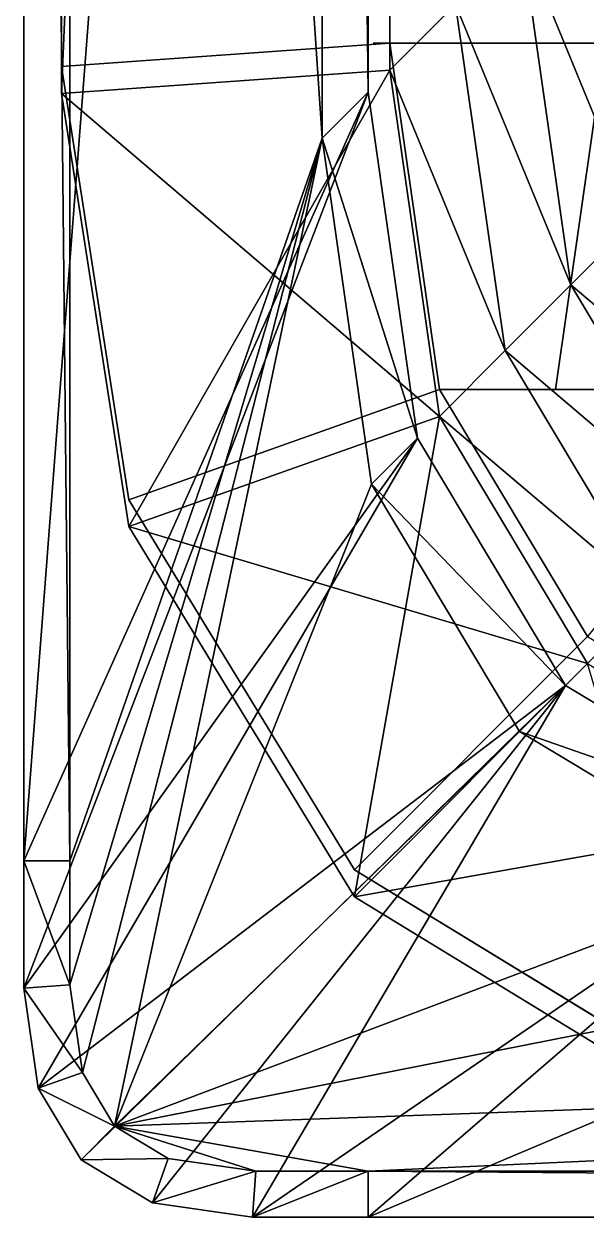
# Model space of a CAD drawing. Extents: x 0 to 153, y -230 to 0.
# Drawn here: x 0 to 12.83, y -229.73 to -202.53 of the extents above; entities that cross this region are included whole.
import ezdxf

# ---------------------------------------------------------------- set-up
doc = ezdxf.new("R2010")
doc.units = 0
doc.layers.add('LIXEIRA', color=141, linetype='CONTINUOUS')

msp = doc.modelspace()

# ---------------------------------------------------------------- linework, layer by layer
at = {"layer": 'LIXEIRA', "linetype": 'CONTINUOUS'}
for p, q in [((8.355, -202.97, 220), (8.513, -24.168, 220)), ((0.858, -203.502, 220), (0.858, -24.736, 220)), ((0.858, -203.502, 225.665), (0.858, -24.736, 225.665)), ((8.355, -202.97, 225.665), (8.355, -25.269, 225.665)), ((0.858, -203.502, 220), (8.355, -202.97, 220)), ((0.858, -203.502, 225.665), (8.355, -202.97, 225.665)), ((13.265, -202.97, 225.67), (7.975, -202.97, 225.67)), ((9.483, -210.861, 220), (8.355, -202.97, 220)), ((9.483, -210.861, 225.665), (8.355, -202.97, 225.665)), ((8.355, -202.97, 225.665), (8.355, -202.97, 220)), ((2.4, -213.376, 220), (0.858, -203.502, 220)), ((0.858, -203.502, 220), (0.858, -203.502, 225.665)), ((0.858, -203.502, 225.665), (2.4, -213.376, 225.665)), ((9.483, -210.861, 225.665), (2.4, -213.376, 225.665)), ((2.4, -213.376, 220), (9.483, -210.861, 220)), ((12.865, -216.498, 220), (9.483, -210.861, 220)), ((12.865, -216.498, 225.665), (9.483, -210.861, 225.665)), ((9.483, -210.861, 220), (9.483, -210.861, 225.665)), ((12.137, -210.861, 225.67), (9.493, -210.861, 225.67)), ((12.137, -210.861, 220), (12.137, -210.861, 225.67)), ((12.137, -210.861, 225.67), (69.991, -210.861, 225.67)), ((2.4, -213.376, 225.665), (7.55, -221.813, 225.665)), ((7.55, -221.813, 220), (2.4, -213.376, 220)), ((2.4, -213.376, 220), (2.4, -213.376, 225.665)), ((7.55, -221.813, 220), (12.865, -216.498, 220)), ((7.55, -221.813, 225.665), (12.865, -216.498, 225.665)), ((15.987, -226.964, 225.665), (7.55, -221.813, 225.665)), ((7.55, -221.813, 225.665), (7.55, -221.813, 220)), ((15.987, -226.964, 220), (7.55, -221.813, 220))]:
    msp.add_line(p, q, dxfattribs=at)
at = {"layer": 'LIXEIRA', "linetype": 'CONTINUOUS', "extrusion": (0, -1, 3e-16)}
for p, q in [((8.355, -202.97, 220), (13.265, -202.97, 220)), ((9.483, -210.861, 220), (12.137, -210.861, 220)), ((12.137, -210.861, 220), (17.397, -210.861, 220))]:
    msp.add_line(p, q, dxfattribs=at)
at = {"layer": 'LIXEIRA', "linetype": 'CONTINUOUS'}
for points in [[(8.355, -202.97, 225.665), (0.858, -203.502, 225.665), (0.858, -24.736, 225.665), (8.355, -25.269, 225.665)], [(0.858, -203.502, 220), (0.858, -24.736, 220), (0.858, -24.736, 225.665), (0.858, -203.502, 225.665)], [(144.645, -167.569, 220.005), (144.645, -202.97, 220.005), (8.355, -202.97, 220), (8.263, -167.569, 220.005)], [(144.645, -167.569, 225.67), (144.645, -202.97, 225.67), (8.355, -202.97, 225.665), (8.263, -167.569, 225.67)], [(8.355, -202.97, 220), (9.483, -210.861, 220.005), (2.4, -213.376, 220), (0.858, -203.502, 220)], [(8.355, -202.97, 225.665), (9.483, -210.861, 225.67), (2.4, -213.376, 225.665), (0.858, -203.502, 225.665)], [(8.355, -202.97, 220), (13.265, -202.97, 220.005), (12.137, -210.861, 220.005), (9.483, -210.861, 220)], [(8.355, -202.97, 225.665), (13.265, -202.97, 225.67), (12.137, -210.861, 225.67), (9.483, -210.861, 225.665)], [(18.525, -202.97, 220.005), (17.397, -210.861, 220.005), (12.137, -210.861, 220.005), (13.265, -202.97, 220.005)], [(18.525, -202.97, 225.67), (17.397, -210.861, 225.67), (12.137, -210.861, 225.67), (13.265, -202.97, 225.67)], [(2.4, -213.376, 220), (0.858, -203.502, 220), (0.858, -203.502, 225.665), (2.4, -213.376, 225.665)], [(9.483, -210.861, 220), (12.865, -216.498, 220), (7.55, -221.813, 220), (2.4, -213.376, 220)], [(9.483, -210.861, 225.665), (12.865, -216.498, 225.665), (7.55, -221.813, 225.665), (2.4, -213.376, 225.665)], [(9.483, -210.861, 220), (17.397, -210.861, 220.005), (12.865, -216.498, 220), (9.483, -210.861, 220)], [(9.483, -210.861, 225.665), (17.397, -210.861, 225.67), (12.865, -216.498, 225.665), (9.483, -210.861, 225.665)], [(7.55, -221.813, 220), (2.4, -213.376, 220), (2.4, -213.376, 225.665), (7.55, -221.813, 225.665)], [(12.865, -216.498, 220), (18.502, -219.88, 220), (15.987, -226.964, 220), (7.55, -221.813, 220)], [(12.865, -216.498, 225.665), (18.502, -219.88, 225.665), (15.987, -226.964, 225.665), (7.55, -221.813, 225.665)], [(15.987, -226.964, 220), (7.55, -221.813, 220), (7.55, -221.813, 225.665), (15.987, -226.964, 225.665)]]:
    msp.add_3dface(points, dxfattribs=at)
at = {"layer": 'LIXEIRA'}
for points in [[(0.858, -204.116, 203.823), (0.858, -204.116, 209.488), (0.858, -25.35, 209.488), (0.858, -204.116, 203.823)], [(0.858, -25.35, 209.488), (0.858, -25.35, 203.823), (0.858, -204.116, 203.823), (0.858, -25.35, 209.488)], [(0.858, -204.116, 203.823), (0.858, -25.35, 203.823), (8.355, -25.883, 203.823), (0.858, -204.116, 203.823)], [(8.355, -25.883, 209.488), (0.858, -25.35, 209.488), (0.858, -204.116, 209.488), (8.355, -25.883, 209.488)], [(8.355, -25.883, 203.823), (8.355, -203.583, 203.823), (0.858, -204.116, 203.823), (8.355, -25.883, 203.823)], [(0.858, -204.116, 209.488), (8.355, -203.583, 209.488), (8.355, -25.883, 209.488), (0.858, -204.116, 209.488)], [(8.355, -203.583, 101.338), (9.855, -202.083, 100.43), (8.355, -25.883, 101.338), (8.355, -203.583, 101.338)], [(8.355, -25.883, 101.338), (8.355, -25.883, 220.431), (8.355, -203.583, 101.338), (8.355, -25.883, 101.338)], [(8.355, -203.583, 220.431), (8.355, -203.583, 101.338), (8.355, -25.883, 220.431), (8.355, -203.583, 220.431)], [(8.355, -203.583, 101.338), (8.355, -25.883, 101.338), (9.855, -202.083, 100.43), (8.355, -203.583, 101.338)], [(8.355, -25.883, 101.338), (8.355, -203.583, 101.338), (8.355, -25.883, 220.431), (8.355, -25.883, 101.338)], [(8.355, -203.583, 220.431), (8.355, -25.883, 220.431), (8.355, -203.583, 101.338), (8.355, -203.583, 220.431)], [(0, -221.611, 215.281), (0, -117.766, 217.641), (0, -117.186, 215.281), (0, -221.611, 215.281)], [(0, -221.611, 215.281), (0, -117.186, 215.281), (0, -117.766, 212.922), (0, -221.611, 215.281)], [(7.855, -117.766, 212.435), (7.855, -117.186, 214.957), (7.855, -204.083, 212.435), (7.855, -117.766, 212.435)], [(7.855, -204.083, 214.957), (7.855, -204.083, 212.435), (7.855, -117.186, 214.957), (7.855, -204.083, 214.957)], [(7.855, -117.186, 214.957), (7.855, -117.766, 217.478), (7.855, -204.083, 214.957), (7.855, -117.186, 214.957)], [(0, -117.766, 212.922), (0, -119.373, 210.562), (0, -221.611, 215.281), (0, -117.766, 212.922)], [(0, -221.611, 215.281), (0, -221.611, 220), (0, -117.766, 217.641), (0, -221.611, 215.281)], [(0, -119.373, 220), (0, -117.766, 217.641), (0, -221.611, 220), (0, -119.373, 220)], [(7.855, -117.766, 217.478), (7.855, -119.373, 220), (7.855, -204.083, 217.478), (7.855, -117.766, 217.478)], [(7.855, -204.083, 217.478), (7.855, -204.083, 214.957), (7.855, -117.766, 217.478), (7.855, -204.083, 217.478)], [(7.855, -204.083, 212.435), (7.855, -204.083, 209.914), (7.855, -117.766, 212.435), (7.855, -204.083, 212.435)], [(7.855, -119.373, 209.914), (7.855, -117.766, 212.435), (7.855, -204.083, 209.914), (7.855, -119.373, 209.914)], [(1.05, -119.432, 220), (0, -119.373, 220), (1.05, -221.611, 220), (1.05, -119.432, 220)], [(0, -221.611, 220), (1.05, -221.611, 220), (0, -119.373, 220), (0, -221.611, 220)], [(7.855, -204.083, 209.914), (0, -221.611, 210.562), (7.855, -119.373, 209.914), (7.855, -204.083, 209.914)], [(0, -119.373, 210.562), (7.855, -119.373, 209.914), (0, -221.611, 210.562), (0, -119.373, 210.562)], [(0, -221.611, 210.562), (0, -221.611, 215.281), (0, -119.373, 210.562), (0, -221.611, 210.562)], [(6.806, -119.432, 219.609), (1.05, -119.432, 219.609), (6.806, -205.133, 219.609), (6.806, -119.432, 219.609)], [(1.05, -119.432, 219.609), (1.05, -221.611, 219.609), (6.806, -205.133, 219.609), (1.05, -119.432, 219.609)], [(1.05, -119.432, 219.609), (1.05, -119.432, 220), (1.05, -221.611, 219.609), (1.05, -119.432, 219.609)], [(1.05, -221.611, 220), (1.05, -221.611, 219.609), (1.05, -119.432, 220), (1.05, -221.611, 220)], [(7.855, -119.373, 220), (6.806, -119.432, 220), (7.855, -204.083, 220), (7.855, -119.373, 220)], [(6.806, -205.133, 220), (7.855, -204.083, 220), (6.806, -119.432, 220), (6.806, -205.133, 220)], [(6.806, -205.133, 219.609), (6.806, -205.133, 220), (6.806, -119.432, 219.609), (6.806, -205.133, 219.609)], [(6.806, -119.432, 220), (6.806, -119.432, 219.609), (6.806, -205.133, 220), (6.806, -119.432, 220)], [(7.855, -204.083, 220), (7.855, -204.083, 217.478), (7.855, -119.373, 220), (7.855, -204.083, 220)], [(12.855, -199.083, 59.916), (11.355, -200.583, 60.823), (13.983, -206.975, 59.916), (12.855, -199.083, 59.916)], [(12.855, -199.083, 59.916), (13.983, -206.975, 59.916), (11.355, -200.583, 60.823), (12.855, -199.083, 59.916)], [(11.355, -200.583, 80.173), (9.855, -202.083, 81.08), (12.483, -208.475, 80.173), (11.355, -200.583, 80.173)], [(11.355, -200.583, 80.173), (12.483, -208.475, 80.173), (9.855, -202.083, 81.08), (11.355, -200.583, 80.173)], [(12.483, -208.475, 80.173), (12.483, -208.475, 60.823), (11.355, -200.583, 80.173), (12.483, -208.475, 80.173)], [(11.355, -200.583, 60.823), (11.355, -200.583, 80.173), (12.483, -208.475, 60.823), (11.355, -200.583, 60.823)], [(12.483, -208.475, 60.823), (13.983, -206.975, 59.916), (11.355, -200.583, 60.823), (12.483, -208.475, 60.823)], [(12.483, -208.475, 80.173), (11.355, -200.583, 80.173), (12.483, -208.475, 60.823), (12.483, -208.475, 80.173)], [(11.355, -200.583, 60.823), (12.483, -208.475, 60.823), (11.355, -200.583, 80.173), (11.355, -200.583, 60.823)], [(12.483, -208.475, 60.823), (11.355, -200.583, 60.823), (13.983, -206.975, 59.916), (12.483, -208.475, 60.823)], [(9.855, -202.083, 100.43), (8.355, -203.583, 101.338), (10.983, -209.975, 100.43), (9.855, -202.083, 100.43)], [(9.855, -202.083, 100.43), (10.983, -209.975, 100.43), (8.355, -203.583, 101.338), (9.855, -202.083, 100.43)], [(10.983, -209.975, 100.43), (10.983, -209.975, 81.08), (9.855, -202.083, 100.43), (10.983, -209.975, 100.43)], [(9.855, -202.083, 81.08), (9.855, -202.083, 100.43), (10.983, -209.975, 81.08), (9.855, -202.083, 81.08)], [(10.983, -209.975, 81.08), (12.483, -208.475, 80.173), (9.855, -202.083, 81.08), (10.983, -209.975, 81.08)], [(10.983, -209.975, 100.43), (9.855, -202.083, 100.43), (10.983, -209.975, 81.08), (10.983, -209.975, 100.43)], [(9.855, -202.083, 81.08), (10.983, -209.975, 81.08), (9.855, -202.083, 100.43), (9.855, -202.083, 81.08)], [(10.983, -209.975, 81.08), (9.855, -202.083, 81.08), (12.483, -208.475, 80.173), (10.983, -209.975, 81.08)], [(8.355, -203.583, 209.488), (0.858, -204.116, 209.488), (2.4, -213.99, 209.488), (8.355, -203.583, 209.488)], [(0.858, -204.116, 203.823), (8.355, -203.583, 203.823), (9.483, -211.475, 203.823), (0.858, -204.116, 203.823)], [(2.4, -213.99, 209.488), (9.483, -211.475, 209.488), (8.355, -203.583, 209.488), (2.4, -213.99, 209.488)], [(9.483, -211.475, 101.338), (10.983, -209.975, 100.43), (8.355, -203.583, 101.338), (9.483, -211.475, 101.338)], [(9.483, -211.475, 220.431), (9.483, -211.475, 101.338), (8.355, -203.583, 220.431), (9.483, -211.475, 220.431)], [(8.355, -203.583, 101.338), (8.355, -203.583, 220.431), (9.483, -211.475, 101.338), (8.355, -203.583, 101.338)], [(9.483, -211.475, 101.338), (8.355, -203.583, 101.338), (10.983, -209.975, 100.43), (9.483, -211.475, 101.338)], [(9.483, -211.475, 220.431), (8.355, -203.583, 220.431), (9.483, -211.475, 101.338), (9.483, -211.475, 220.431)], [(8.355, -203.583, 101.338), (9.483, -211.475, 101.338), (8.355, -203.583, 220.431), (8.355, -203.583, 101.338)], [(8.983, -211.975, 209.914), (0, -224.511, 210.562), (7.855, -204.083, 209.914), (8.983, -211.975, 209.914)], [(0, -221.611, 210.562), (7.855, -204.083, 209.914), (0, -224.511, 210.562), (0, -221.611, 210.562)], [(2.4, -213.99, 209.488), (0.858, -204.116, 209.488), (0.858, -204.116, 203.823), (2.4, -213.99, 209.488)], [(0.858, -204.116, 203.823), (2.4, -213.99, 203.823), (2.4, -213.99, 209.488), (0.858, -204.116, 203.823)], [(9.483, -211.475, 203.823), (2.4, -213.99, 203.823), (0.858, -204.116, 203.823), (9.483, -211.475, 203.823)], [(7.855, -204.083, 220), (6.806, -205.133, 220), (8.983, -211.975, 220), (7.855, -204.083, 220)], [(8.983, -211.975, 217.478), (8.983, -211.975, 214.957), (7.855, -204.083, 217.478), (8.983, -211.975, 217.478)], [(7.855, -204.083, 214.957), (7.855, -204.083, 217.478), (8.983, -211.975, 214.957), (7.855, -204.083, 214.957)], [(8.983, -211.975, 212.435), (8.983, -211.975, 209.914), (7.855, -204.083, 212.435), (8.983, -211.975, 212.435)], [(7.855, -204.083, 209.914), (7.855, -204.083, 212.435), (8.983, -211.975, 209.914), (7.855, -204.083, 209.914)], [(8.983, -211.975, 214.957), (8.983, -211.975, 212.435), (7.855, -204.083, 214.957), (8.983, -211.975, 214.957)], [(7.855, -204.083, 212.435), (7.855, -204.083, 214.957), (8.983, -211.975, 212.435), (7.855, -204.083, 212.435)], [(7.855, -204.083, 217.478), (7.855, -204.083, 220), (8.983, -211.975, 217.478), (7.855, -204.083, 217.478)], [(8.983, -211.975, 220), (8.983, -211.975, 217.478), (7.855, -204.083, 220), (8.983, -211.975, 220)], [(1.05, -221.611, 219.609), (1.05, -224.436, 219.609), (6.806, -205.133, 219.609), (1.05, -221.611, 219.609)], [(1.05, -224.436, 219.609), (1.336, -226.437, 219.609), (6.806, -205.133, 219.609), (1.05, -224.436, 219.609)], [(1.336, -226.437, 219.609), (2.071, -227.662, 219.609), (6.806, -205.133, 219.609), (1.336, -226.437, 219.609)], [(2.071, -227.662, 219.609), (7.933, -213.025, 219.609), (6.806, -205.133, 219.609), (2.071, -227.662, 219.609)], [(7.933, -213.025, 220), (8.983, -211.975, 220), (6.806, -205.133, 220), (7.933, -213.025, 220)], [(7.933, -213.025, 219.609), (7.933, -213.025, 220), (6.806, -205.133, 219.609), (7.933, -213.025, 219.609)], [(6.806, -205.133, 220), (6.806, -205.133, 219.609), (7.933, -213.025, 220), (6.806, -205.133, 220)], [(13.983, -206.975, 59.916), (12.483, -208.475, 60.823), (17.365, -212.612, 59.916), (13.983, -206.975, 59.916)], [(13.983, -206.975, 59.916), (17.365, -212.612, 59.916), (12.483, -208.475, 60.823), (13.983, -206.975, 59.916)], [(12.483, -208.475, 80.173), (10.983, -209.975, 81.08), (15.865, -214.112, 80.173), (12.483, -208.475, 80.173)], [(12.483, -208.475, 80.173), (15.865, -214.112, 80.173), (10.983, -209.975, 81.08), (12.483, -208.475, 80.173)], [(15.865, -214.112, 80.173), (15.865, -214.112, 60.823), (12.483, -208.475, 80.173), (15.865, -214.112, 80.173)], [(12.483, -208.475, 60.823), (12.483, -208.475, 80.173), (15.865, -214.112, 60.823), (12.483, -208.475, 60.823)], [(15.865, -214.112, 60.823), (17.365, -212.612, 59.916), (12.483, -208.475, 60.823), (15.865, -214.112, 60.823)], [(15.865, -214.112, 80.173), (12.483, -208.475, 80.173), (15.865, -214.112, 60.823), (15.865, -214.112, 80.173)], [(12.483, -208.475, 60.823), (15.865, -214.112, 60.823), (12.483, -208.475, 80.173), (12.483, -208.475, 60.823)], [(15.865, -214.112, 60.823), (12.483, -208.475, 60.823), (17.365, -212.612, 59.916), (15.865, -214.112, 60.823)], [(10.983, -209.975, 100.43), (9.483, -211.475, 101.338), (14.365, -215.612, 100.43), (10.983, -209.975, 100.43)], [(10.983, -209.975, 100.43), (14.365, -215.612, 100.43), (9.483, -211.475, 101.338), (10.983, -209.975, 100.43)], [(14.365, -215.612, 100.43), (14.365, -215.612, 81.08), (10.983, -209.975, 100.43), (14.365, -215.612, 100.43)], [(10.983, -209.975, 81.08), (10.983, -209.975, 100.43), (14.365, -215.612, 81.08), (10.983, -209.975, 81.08)], [(14.365, -215.612, 81.08), (15.865, -214.112, 80.173), (10.983, -209.975, 81.08), (14.365, -215.612, 81.08)], [(14.365, -215.612, 100.43), (10.983, -209.975, 100.43), (14.365, -215.612, 81.08), (14.365, -215.612, 100.43)], [(10.983, -209.975, 81.08), (14.365, -215.612, 81.08), (10.983, -209.975, 100.43), (10.983, -209.975, 81.08)], [(14.365, -215.612, 81.08), (10.983, -209.975, 81.08), (15.865, -214.112, 80.173), (14.365, -215.612, 81.08)], [(9.483, -211.475, 209.488), (2.4, -213.99, 209.488), (7.55, -222.427, 209.488), (9.483, -211.475, 209.488)], [(2.4, -213.99, 203.823), (9.483, -211.475, 203.823), (12.865, -217.112, 203.823), (2.4, -213.99, 203.823)], [(7.55, -222.427, 209.488), (12.865, -217.112, 209.488), (9.483, -211.475, 209.488), (7.55, -222.427, 209.488)], [(12.865, -217.112, 101.338), (14.365, -215.612, 100.43), (9.483, -211.475, 101.338), (12.865, -217.112, 101.338)], [(12.865, -217.112, 220.431), (12.865, -217.112, 101.338), (9.483, -211.475, 220.431), (12.865, -217.112, 220.431)], [(9.483, -211.475, 101.338), (9.483, -211.475, 220.431), (12.865, -217.112, 101.338), (9.483, -211.475, 101.338)], [(12.865, -217.112, 101.338), (9.483, -211.475, 101.338), (14.365, -215.612, 100.43), (12.865, -217.112, 101.338)], [(12.865, -217.112, 220.431), (9.483, -211.475, 220.431), (12.865, -217.112, 101.338), (12.865, -217.112, 220.431)], [(9.483, -211.475, 101.338), (12.865, -217.112, 101.338), (9.483, -211.475, 220.431), (9.483, -211.475, 101.338)], [(0, -224.511, 210.562), (8.983, -211.975, 209.914), (0.326, -226.795, 210.562), (0, -224.511, 210.562)], [(12.365, -217.612, 209.914), (0.326, -226.795, 210.562), (8.983, -211.975, 209.914), (12.365, -217.612, 209.914)], [(8.983, -211.975, 220), (7.933, -213.025, 220), (12.365, -217.612, 220), (8.983, -211.975, 220)], [(12.365, -217.612, 217.478), (12.365, -217.612, 214.957), (8.983, -211.975, 217.478), (12.365, -217.612, 217.478)], [(8.983, -211.975, 214.957), (8.983, -211.975, 217.478), (12.365, -217.612, 214.957), (8.983, -211.975, 214.957)], [(12.365, -217.612, 212.435), (12.365, -217.612, 209.914), (8.983, -211.975, 212.435), (12.365, -217.612, 212.435)], [(8.983, -211.975, 209.914), (8.983, -211.975, 212.435), (12.365, -217.612, 209.914), (8.983, -211.975, 209.914)], [(12.365, -217.612, 214.957), (12.365, -217.612, 212.435), (8.983, -211.975, 214.957), (12.365, -217.612, 214.957)], [(8.983, -211.975, 212.435), (8.983, -211.975, 214.957), (12.365, -217.612, 212.435), (8.983, -211.975, 212.435)], [(8.983, -211.975, 217.478), (8.983, -211.975, 220), (12.365, -217.612, 217.478), (8.983, -211.975, 217.478)], [(12.365, -217.612, 220), (12.365, -217.612, 217.478), (8.983, -211.975, 220), (12.365, -217.612, 220)], [(2.071, -227.662, 219.609), (11.315, -218.662, 219.609), (7.933, -213.025, 219.609), (2.071, -227.662, 219.609)], [(11.315, -218.662, 220), (12.365, -217.612, 220), (7.933, -213.025, 220), (11.315, -218.662, 220)], [(11.315, -218.662, 219.609), (11.315, -218.662, 220), (7.933, -213.025, 219.609), (11.315, -218.662, 219.609)], [(7.933, -213.025, 220), (7.933, -213.025, 219.609), (11.315, -218.662, 220), (7.933, -213.025, 220)], [(7.55, -222.427, 209.488), (2.4, -213.99, 209.488), (2.4, -213.99, 203.823), (7.55, -222.427, 209.488)], [(2.4, -213.99, 203.823), (7.55, -222.427, 203.823), (7.55, -222.427, 209.488), (2.4, -213.99, 203.823)], [(12.865, -217.112, 203.823), (7.55, -222.427, 203.823), (2.4, -213.99, 203.823), (12.865, -217.112, 203.823)], [(12.865, -217.112, 209.488), (7.55, -222.427, 209.488), (15.987, -227.577, 209.488), (12.865, -217.112, 209.488)], [(7.55, -222.427, 203.823), (12.865, -217.112, 203.823), (18.502, -220.494, 203.823), (7.55, -222.427, 203.823)], [(12.365, -217.612, 209.914), (1.306, -228.427, 210.562), (0.326, -226.795, 210.562), (12.365, -217.612, 209.914)], [(12.365, -217.612, 209.914), (2.938, -229.406, 210.562), (1.306, -228.427, 210.562), (12.365, -217.612, 209.914)], [(2.938, -229.406, 210.562), (12.365, -217.612, 209.914), (5.222, -229.733, 210.562), (2.938, -229.406, 210.562)], [(18.002, -220.994, 209.914), (5.222, -229.733, 210.562), (12.365, -217.612, 209.914), (18.002, -220.994, 209.914)], [(12.365, -217.612, 220), (11.315, -218.662, 220), (18.002, -220.994, 220), (12.365, -217.612, 220)], [(18.002, -220.994, 217.478), (18.002, -220.994, 214.957), (12.365, -217.612, 217.478), (18.002, -220.994, 217.478)], [(12.365, -217.612, 214.957), (12.365, -217.612, 217.478), (18.002, -220.994, 214.957), (12.365, -217.612, 214.957)], [(18.002, -220.994, 212.435), (18.002, -220.994, 209.914), (12.365, -217.612, 212.435), (18.002, -220.994, 212.435)], [(12.365, -217.612, 209.914), (12.365, -217.612, 212.435), (18.002, -220.994, 209.914), (12.365, -217.612, 209.914)], [(18.002, -220.994, 214.957), (18.002, -220.994, 212.435), (12.365, -217.612, 214.957), (18.002, -220.994, 214.957)], [(12.365, -217.612, 212.435), (12.365, -217.612, 214.957), (18.002, -220.994, 212.435), (12.365, -217.612, 212.435)], [(12.365, -217.612, 217.478), (12.365, -217.612, 220), (18.002, -220.994, 217.478), (12.365, -217.612, 217.478)], [(18.002, -220.994, 220), (18.002, -220.994, 217.478), (12.365, -217.612, 220), (18.002, -220.994, 220)], [(2.071, -227.662, 219.609), (16.952, -222.044, 219.609), (11.315, -218.662, 219.609), (2.071, -227.662, 219.609)], [(16.952, -222.044, 220), (18.002, -220.994, 220), (11.315, -218.662, 220), (16.952, -222.044, 220)], [(16.952, -222.044, 219.609), (16.952, -222.044, 220), (11.315, -218.662, 219.609), (16.952, -222.044, 219.609)], [(11.315, -218.662, 220), (11.315, -218.662, 219.609), (16.952, -222.044, 220), (11.315, -218.662, 220)], [(18.502, -220.494, 203.823), (15.987, -227.577, 203.823), (7.55, -222.427, 203.823), (18.502, -220.494, 203.823)], [(5.222, -229.733, 210.562), (18.002, -220.994, 209.914), (7.855, -229.733, 210.562), (5.222, -229.733, 210.562)], [(25.894, -222.122, 209.914), (7.855, -229.733, 210.562), (18.002, -220.994, 209.914), (25.894, -222.122, 209.914)], [(1.05, -221.611, 220), (0, -221.611, 220), (1.05, -224.436, 220), (1.05, -221.611, 220)], [(0, -224.511, 220), (1.05, -224.436, 220), (0, -221.611, 220), (0, -224.511, 220)], [(0, -221.611, 215.281), (0, -221.611, 210.562), (0, -224.511, 215.281), (0, -221.611, 215.281)], [(0, -224.511, 210.562), (0, -224.511, 215.281), (0, -221.611, 210.562), (0, -224.511, 210.562)], [(0, -224.511, 215.281), (0, -224.511, 220), (0, -221.611, 215.281), (0, -224.511, 215.281)], [(0, -221.611, 220), (0, -221.611, 215.281), (0, -224.511, 220), (0, -221.611, 220)], [(1.05, -221.611, 219.609), (1.05, -221.611, 220), (1.05, -224.436, 219.609), (1.05, -221.611, 219.609)], [(1.05, -224.436, 220), (1.05, -224.436, 219.609), (1.05, -221.611, 220), (1.05, -224.436, 220)], [(2.071, -227.662, 219.609), (24.844, -223.171, 219.609), (16.952, -222.044, 219.609), (2.071, -227.662, 219.609)], [(7.855, -229.733, 210.562), (25.894, -222.122, 209.914), (145.145, -229.733, 210.562), (7.855, -229.733, 210.562)], [(15.987, -227.577, 209.488), (7.55, -222.427, 209.488), (7.55, -222.427, 203.823), (15.987, -227.577, 209.488)], [(7.55, -222.427, 203.823), (15.987, -227.577, 203.823), (15.987, -227.577, 209.488), (7.55, -222.427, 203.823)], [(7.855, -228.683, 219.609), (128.156, -223.171, 219.609), (2.071, -227.662, 219.609), (7.855, -228.683, 219.609)], [(128.156, -223.171, 219.609), (24.844, -223.171, 219.609), (2.071, -227.662, 219.609), (128.156, -223.171, 219.609)], [(145.145, -228.683, 219.609), (128.156, -223.171, 219.609), (7.855, -228.683, 219.609), (145.145, -228.683, 219.609)], [(1.05, -224.436, 220), (0, -224.511, 220), (1.336, -226.437, 220), (1.05, -224.436, 220)], [(1.05, -224.436, 219.609), (1.05, -224.436, 220), (1.336, -226.437, 219.609), (1.05, -224.436, 219.609)], [(1.336, -226.437, 220), (1.336, -226.437, 219.609), (1.05, -224.436, 220), (1.336, -226.437, 220)], [(0.326, -226.795, 220), (1.336, -226.437, 220), (0, -224.511, 220), (0.326, -226.795, 220)], [(0, -224.511, 215.281), (0, -224.511, 210.562), (0.326, -226.795, 215.281), (0, -224.511, 215.281)], [(0.326, -226.795, 210.562), (0.326, -226.795, 215.281), (0, -224.511, 210.562), (0.326, -226.795, 210.562)], [(0.326, -226.795, 215.281), (0.326, -226.795, 220), (0, -224.511, 215.281), (0.326, -226.795, 215.281)], [(0, -224.511, 220), (0, -224.511, 215.281), (0.326, -226.795, 220), (0, -224.511, 220)], [(1.336, -226.437, 220), (0.326, -226.795, 220), (2.071, -227.662, 220), (1.336, -226.437, 220)], [(1.336, -226.437, 219.609), (1.336, -226.437, 220), (2.071, -227.662, 219.609), (1.336, -226.437, 219.609)], [(2.071, -227.662, 220), (2.071, -227.662, 219.609), (1.336, -226.437, 220), (2.071, -227.662, 220)], [(1.306, -228.427, 220), (2.071, -227.662, 220), (0.326, -226.795, 220), (1.306, -228.427, 220)], [(0.326, -226.795, 215.281), (0.326, -226.795, 210.562), (1.306, -228.427, 215.281), (0.326, -226.795, 215.281)], [(1.306, -228.427, 210.562), (1.306, -228.427, 215.281), (0.326, -226.795, 210.562), (1.306, -228.427, 210.562)], [(1.306, -228.427, 215.281), (1.306, -228.427, 220), (0.326, -226.795, 215.281), (1.306, -228.427, 215.281)], [(0.326, -226.795, 220), (0.326, -226.795, 215.281), (1.306, -228.427, 220), (0.326, -226.795, 220)], [(2.071, -227.662, 220), (1.306, -228.427, 220), (3.296, -228.397, 220), (2.071, -227.662, 220)], [(3.296, -228.397, 219.609), (5.297, -228.683, 219.609), (2.071, -227.662, 219.609), (3.296, -228.397, 219.609)], [(5.297, -228.683, 219.609), (7.855, -228.683, 219.609), (2.071, -227.662, 219.609), (5.297, -228.683, 219.609)], [(2.071, -227.662, 219.609), (2.071, -227.662, 220), (3.296, -228.397, 219.609), (2.071, -227.662, 219.609)], [(3.296, -228.397, 220), (3.296, -228.397, 219.609), (2.071, -227.662, 220), (3.296, -228.397, 220)], [(2.938, -229.406, 220), (3.296, -228.397, 220), (1.306, -228.427, 220), (2.938, -229.406, 220)], [(1.306, -228.427, 215.281), (1.306, -228.427, 210.562), (2.938, -229.406, 215.281), (1.306, -228.427, 215.281)], [(2.938, -229.406, 210.562), (2.938, -229.406, 215.281), (1.306, -228.427, 210.562), (2.938, -229.406, 210.562)], [(2.938, -229.406, 215.281), (2.938, -229.406, 220), (1.306, -228.427, 215.281), (2.938, -229.406, 215.281)], [(1.306, -228.427, 220), (1.306, -228.427, 215.281), (2.938, -229.406, 220), (1.306, -228.427, 220)], [(3.296, -228.397, 220), (2.938, -229.406, 220), (5.297, -228.683, 220), (3.296, -228.397, 220)], [(3.296, -228.397, 219.609), (3.296, -228.397, 220), (5.297, -228.683, 219.609), (3.296, -228.397, 219.609)], [(5.297, -228.683, 220), (5.297, -228.683, 219.609), (3.296, -228.397, 220), (5.297, -228.683, 220)], [(5.222, -229.733, 220), (5.297, -228.683, 220), (2.938, -229.406, 220), (5.222, -229.733, 220)], [(5.297, -228.683, 220), (5.222, -229.733, 220), (7.855, -228.683, 220), (5.297, -228.683, 220)], [(7.855, -229.733, 220), (7.855, -228.683, 220), (5.222, -229.733, 220), (7.855, -229.733, 220)], [(5.297, -228.683, 219.609), (5.297, -228.683, 220), (7.855, -228.683, 219.609), (5.297, -228.683, 219.609)], [(7.855, -228.683, 220), (7.855, -228.683, 219.609), (5.297, -228.683, 220), (7.855, -228.683, 220)], [(7.855, -228.683, 219.609), (7.855, -228.683, 220), (145.145, -228.683, 219.609), (7.855, -228.683, 219.609)], [(145.145, -228.683, 220), (145.145, -228.683, 219.609), (7.855, -228.683, 220), (145.145, -228.683, 220)], [(7.855, -229.733, 220), (145.145, -229.733, 220), (7.855, -228.683, 220), (7.855, -229.733, 220)], [(145.145, -228.683, 220), (7.855, -228.683, 220), (145.145, -229.733, 220), (145.145, -228.683, 220)], [(2.938, -229.406, 215.281), (2.938, -229.406, 210.562), (5.222, -229.733, 215.281), (2.938, -229.406, 215.281)], [(5.222, -229.733, 210.562), (5.222, -229.733, 215.281), (2.938, -229.406, 210.562), (5.222, -229.733, 210.562)], [(5.222, -229.733, 215.281), (5.222, -229.733, 220), (2.938, -229.406, 215.281), (5.222, -229.733, 215.281)], [(2.938, -229.406, 220), (2.938, -229.406, 215.281), (5.222, -229.733, 220), (2.938, -229.406, 220)], [(5.222, -229.733, 215.281), (5.222, -229.733, 210.562), (7.855, -229.733, 215.281), (5.222, -229.733, 215.281)], [(7.855, -229.733, 210.562), (7.855, -229.733, 215.281), (5.222, -229.733, 210.562), (7.855, -229.733, 210.562)], [(7.855, -229.733, 215.281), (7.855, -229.733, 220), (5.222, -229.733, 215.281), (7.855, -229.733, 215.281)], [(5.222, -229.733, 220), (5.222, -229.733, 215.281), (7.855, -229.733, 220), (5.222, -229.733, 220)], [(145.145, -229.733, 210.562), (145.145, -229.733, 215.281), (7.855, -229.733, 210.562), (145.145, -229.733, 210.562)], [(7.855, -229.733, 215.281), (7.855, -229.733, 210.562), (145.145, -229.733, 215.281), (7.855, -229.733, 215.281)], [(7.855, -229.733, 220), (7.855, -229.733, 215.281), (145.145, -229.733, 220), (7.855, -229.733, 220)], [(145.145, -229.733, 215.281), (145.145, -229.733, 220), (7.855, -229.733, 215.281), (145.145, -229.733, 215.281)]]:
    msp.add_3dface(points, dxfattribs=at)

doc.saveas('drawing.dxf')
